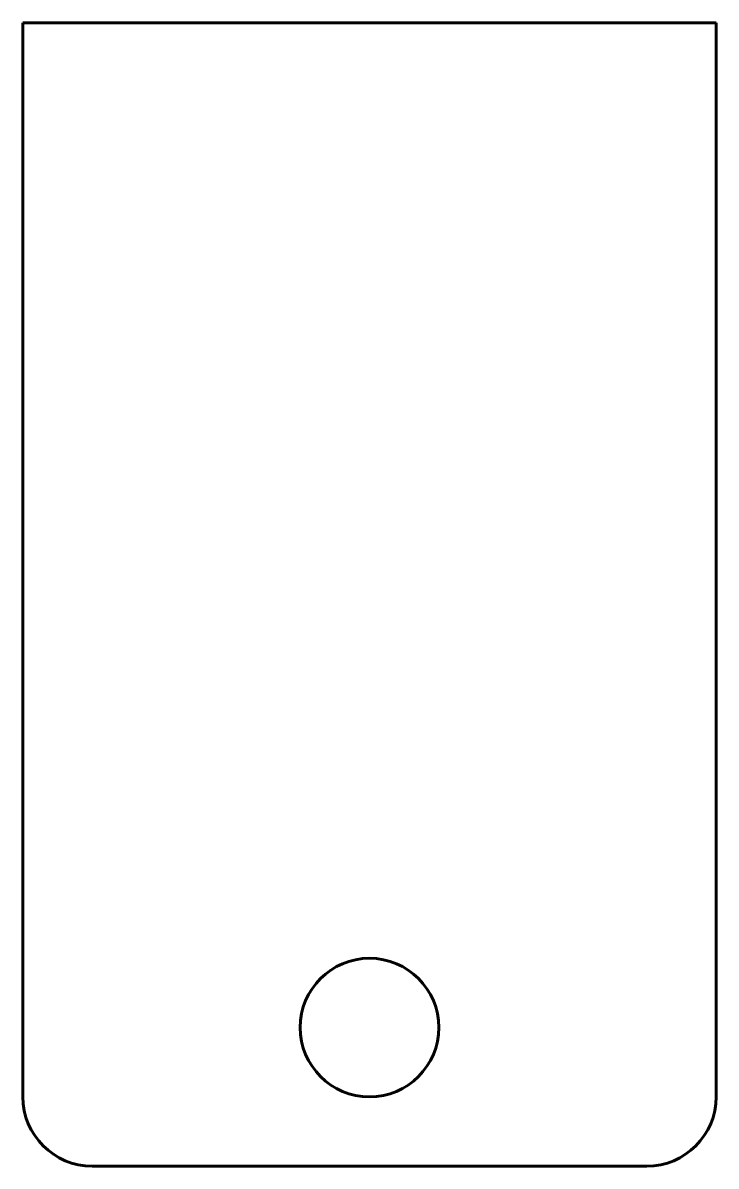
# Model space of a CAD drawing. Header units: millimetres. Extents: x 0 to 100, y -165 to 0.
import ezdxf

# ---------------------------------------------------------------- set-up
doc = ezdxf.new("R2010")
doc.units = ezdxf.units.MM
doc.linetypes.add('K5LT_BASIC', pattern=[0])
doc.layers.add('Системный слой', color=7, linetype='Continuous')

msp = doc.modelspace()

# ---------------------------------------------------------------- linework, layer by layer
at = {"layer": 'Системный слой', "color": 150, "linetype": 'K5LT_BASIC', "lineweight": 60, "true_color": 0x0080ff}
for p, q in [((100, 0), (0, 0)), ((0, 0), (0, -155)), ((100, -155), (100, 0)), ((10, -165), (90, -165))]:
    msp.add_line(p, q, dxfattribs=at)
msp.add_circle((50, -145), 10, dxfattribs=at)
for centre, start, end in [((10, -155), 180, 270), ((90, -155), 270, 0)]:
    msp.add_arc(centre, 10, start, end, dxfattribs=at)

doc.saveas('drawing.dxf')
